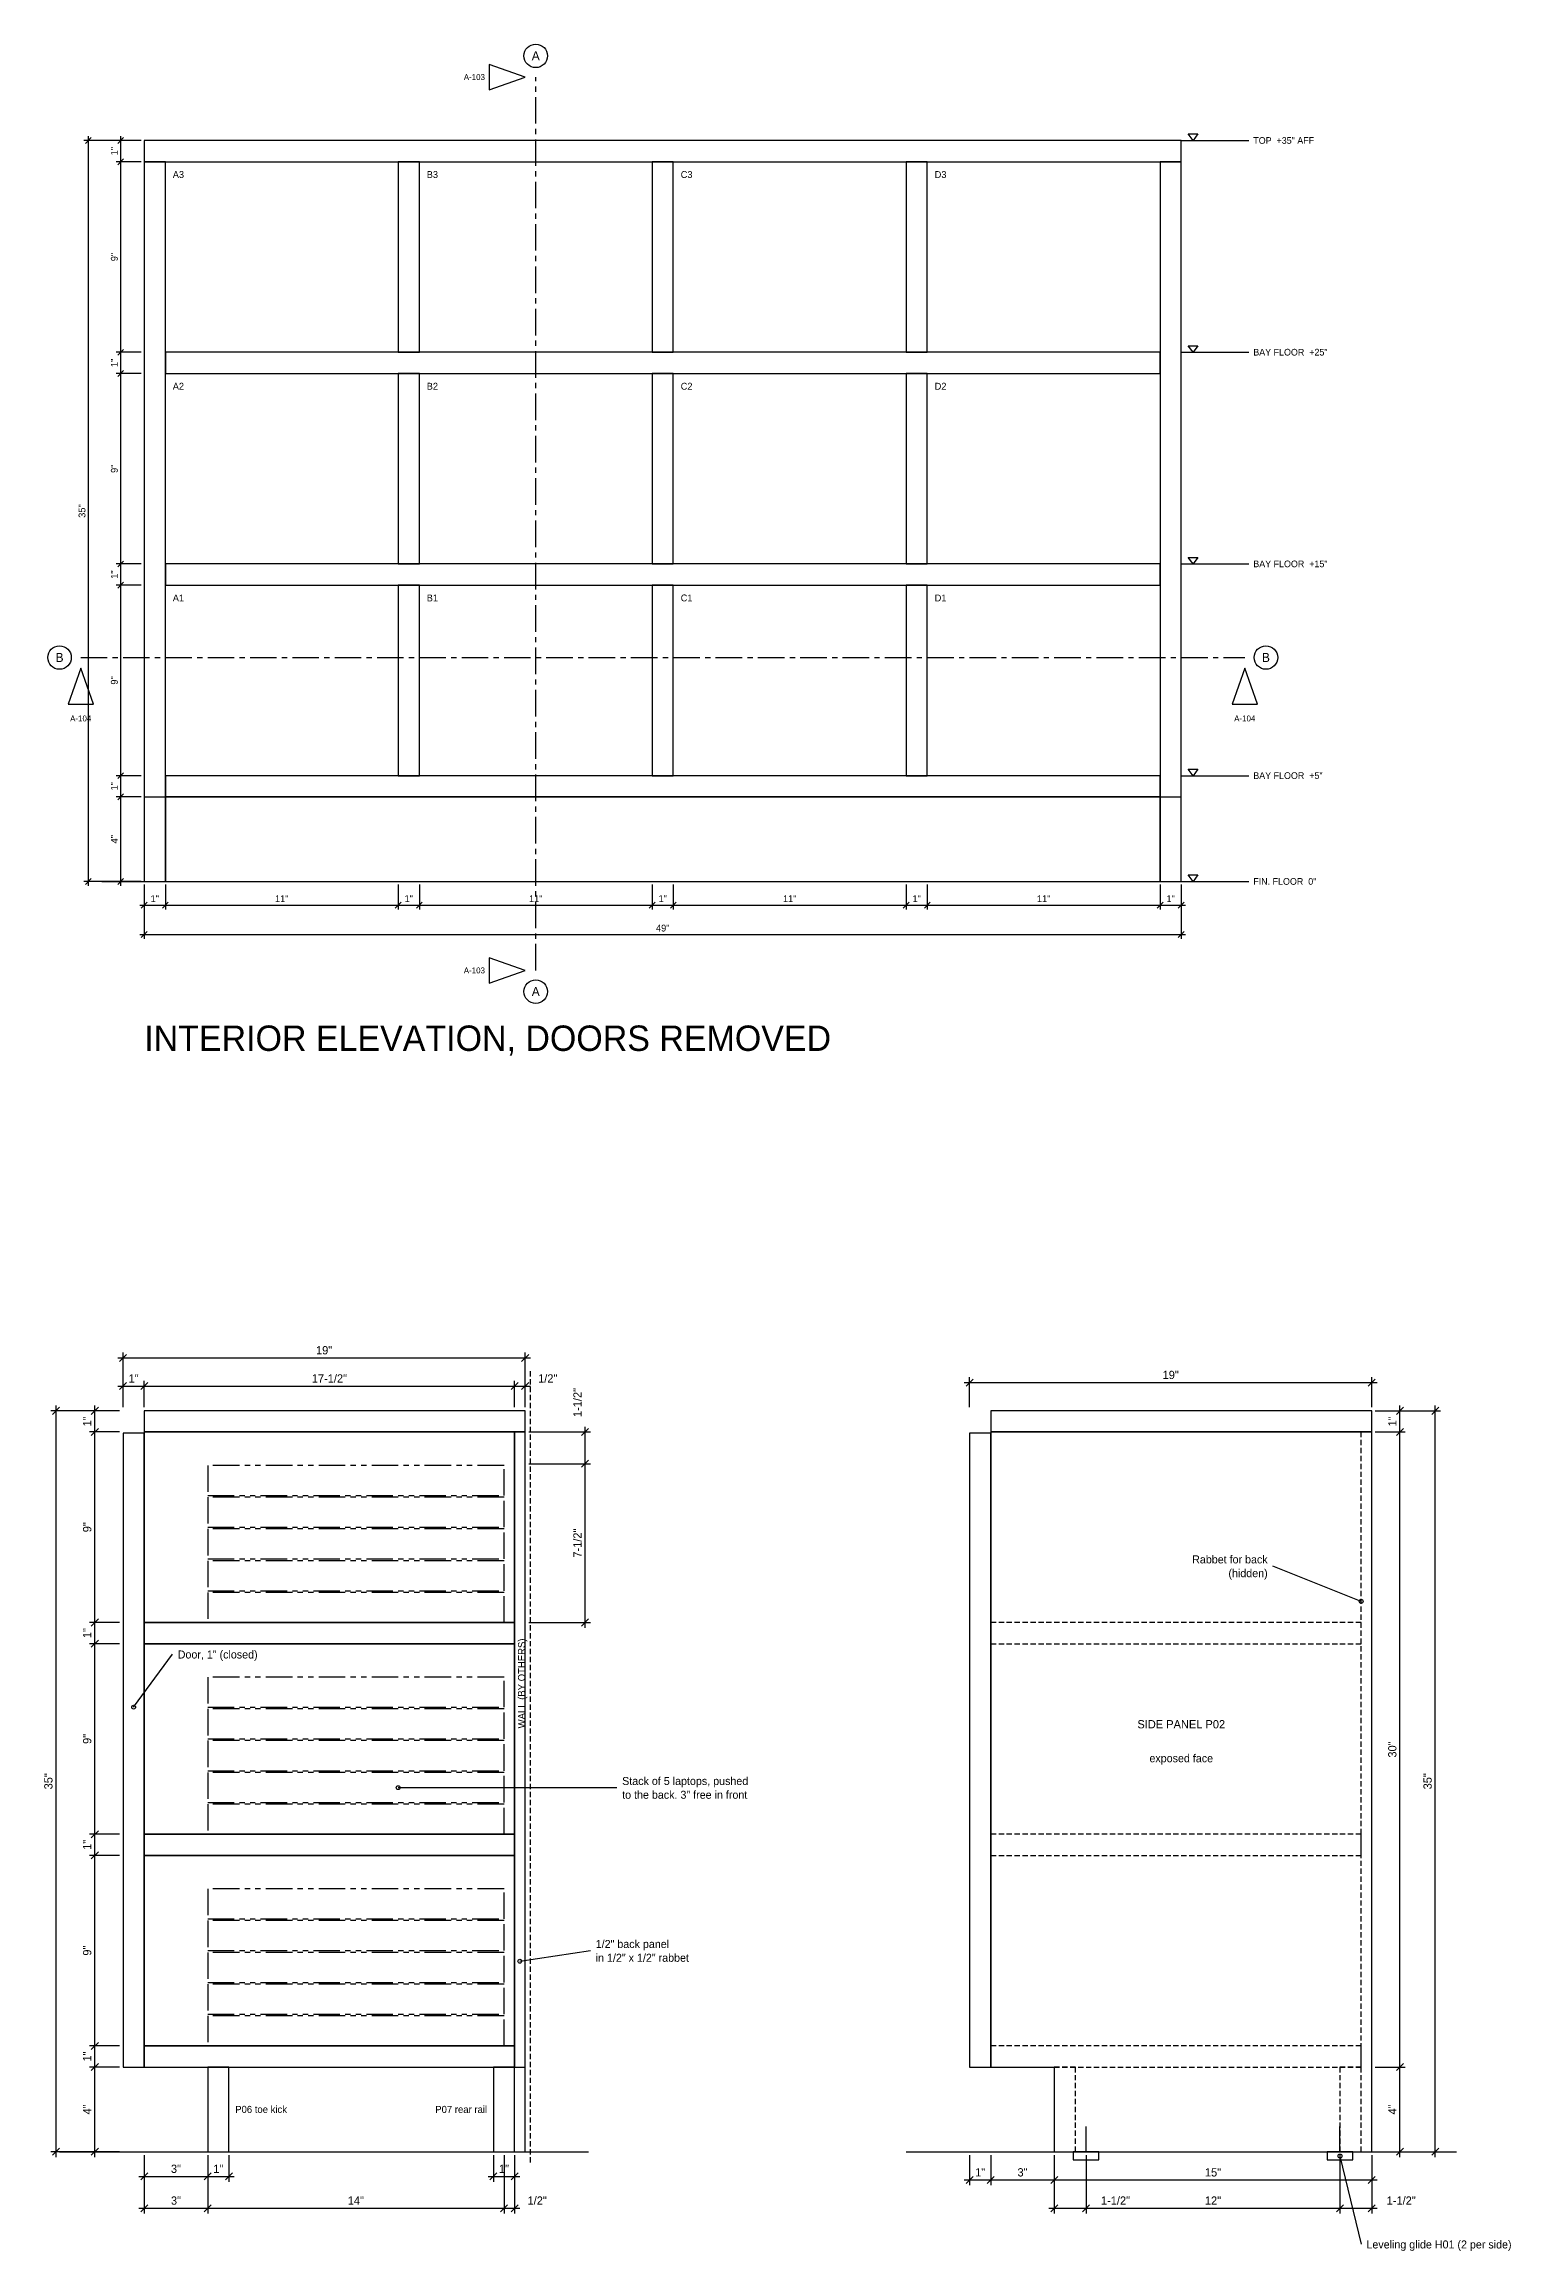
# Model space of a CAD drawing. Header units: inches. Extents: x -5 to 222, y -358 to 40.
# Drawn here: x -4.7 to 64.6, y -64.7 to 39.6 of the extents above; entities that cross this region are included whole.
import ezdxf
from ezdxf.enums import TextEntityAlignment as Align

# ---------------------------------------------------------------- set-up
doc = ezdxf.new("R2010")
doc.units = ezdxf.units.IN
for name, pattern in [('CENTER', [2, 1.25, -0.25, 0.25, -0.25]), ('DASHED', [0.375, 0.25, -0.125]), ('PHANTOM', [2.5, 1.25, -0.25, 0.25, -0.25, 0.25, -0.25])]:
    doc.linetypes.add(name, pattern=pattern)
for name, color, linetype in [('CENTER', 5, 'CENTER'), ('CUT', 1, 'CONTINUOUS'), ('DIM', 3, 'CONTINUOUS'), ('HIDDEN', 8, 'DASHED'), ('OUTLINE', 7, 'CONTINUOUS'), ('PHANTOM', 5, 'PHANTOM'), ('TEXT', 7, 'CONTINUOUS')]:
    doc.layers.add(name, color=color, linetype=linetype)

msp = doc.modelspace()

# ---------------------------------------------------------------- linework, layer by layer
at = {"layer": 'CENTER'}
for p, q in [((18.5, -4.2), (18.5, 38)), ((-3, 10.58), (52, 10.58)), ((44.5, -60), (44.5, -58.8)), ((56.5, -60), (56.5, -58.8))]:
    msp.add_line(p, q, dxfattribs=at)
at = {"layer": 'CUT'}
for p, q in [((18, -25), (0, -25)), ((0, -25), (0, -26)), ((18, -26), (18, -25)), ((0, -26), (18, -26)), ((18, -26), (17.5, -26)), ((17.5, -26), (17.5, -56)), ((18, -56), (18, -26)), ((0, -26.0625), (-1, -26.0625)), ((-1, -26.0625), (-1, -56)), ((0, -56), (0, -26.0625)), ((17.5, -35), (0, -35)), ((0, -35), (0, -36)), ((17.5, -36), (17.5, -35)), ((0, -36), (17.5, -36)), ((17.5, -45), (0, -45)), ((0, -45), (0, -46)), ((17.5, -46), (17.5, -45)), ((0, -46), (17.5, -46)), ((17.5, -55), (0, -55)), ((0, -55), (0, -56)), ((17.5, -56), (17.5, -55)), ((-1, -56), (0, -56)), ((0, -56), (17.5, -56)), ((4, -56), (3, -56)), ((3, -56), (3, -60)), ((4, -60), (4, -56)), ((17.5, -56), (16.5, -56)), ((16.5, -56), (16.5, -60)), ((17.5, -56), (18, -56)), ((17.5, -60), (17.5, -56)), ((3, -60), (4, -60)), ((16.5, -60), (17.5, -60))]:
    msp.add_line(p, q, dxfattribs=at)
at = {"layer": 'DIM'}
for p, q in [((-0.1389, 35), (-2.8472, 35)), ((-2.7778, 34.8611), (-2.5, 35.1389)), ((-2.6389, -0.2083), (-2.6389, 35.2083)), ((-0.1389, 35), (-1.3194, 35)), ((-1.25, 34.8611), (-0.9722, 35.1389)), ((-1.1111, 33.7917), (-1.1111, 35.2083)), ((49, 35), (52.1944, 35)), ((49.3333, 35.3111), (49.7778, 35.3111)), ((49.5556, 35), (49.3333, 35.3111)), ((49.7778, 35.3111), (49.5556, 35)), ((-0.1389, 34), (-1.3194, 34)), ((-0.1389, 34), (-1.3194, 34)), ((-1.25, 33.8611), (-0.9722, 34.1389)), ((-1.25, 33.8611), (-0.9722, 34.1389)), ((-1.1111, 24.7917), (-1.1111, 34.2083)), ((-1.25, 24.8611), (-0.9722, 25.1389)), ((-1.25, 24.8611), (-0.9722, 25.1389)), ((-1.1111, 23.7917), (-1.1111, 25.2083)), ((49.3333, 25.3111), (49.7778, 25.3111)), ((49.5556, 25), (49.3333, 25.3111)), ((49.7778, 25.3111), (49.5556, 25)), ((-0.1389, 25), (-1.3194, 25)), ((-0.1389, 25), (-1.3194, 25)), ((-0.1389, 24), (-1.3194, 24)), ((-0.1389, 24), (-1.3194, 24)), ((-1.25, 23.8611), (-0.9722, 24.1389)), ((-1.25, 23.8611), (-0.9722, 24.1389)), ((-1.1111, 14.7917), (-1.1111, 24.2083)), ((49, 25), (52.1944, 25)), ((-0.1389, 15), (-1.3194, 15)), ((-0.1389, 15), (-1.3194, 15)), ((-1.25, 14.8611), (-0.9722, 15.1389)), ((-1.25, 14.8611), (-0.9722, 15.1389)), ((-1.1111, 13.7917), (-1.1111, 15.2083)), ((49, 15), (52.1944, 15)), ((49.3333, 15.3111), (49.7778, 15.3111)), ((49.5556, 15), (49.3333, 15.3111)), ((49.7778, 15.3111), (49.5556, 15)), ((-0.1389, 14), (-1.3194, 14)), ((-0.1389, 14), (-1.3194, 14)), ((-1.25, 13.8611), (-0.9722, 14.1389)), ((-1.25, 13.8611), (-0.9722, 14.1389)), ((-1.1111, 4.7917), (-1.1111, 14.2083)), ((49.3333, 5.3111), (49.7778, 5.3111)), ((49.5556, 5), (49.3333, 5.3111)), ((49.7778, 5.3111), (49.5556, 5)), ((-0.1389, 5), (-1.3194, 5)), ((-0.1389, 5), (-1.3194, 5)), ((-1.25, 4.8611), (-0.9722, 5.1389)), ((-1.25, 4.8611), (-0.9722, 5.1389)), ((-1.1111, 3.7917), (-1.1111, 5.2083)), ((-1.1111, -0.2083), (-1.1111, 4.2083)), ((49, 5), (52.1944, 5)), ((-0.1389, 4), (-1.3194, 4)), ((-0.1389, 4), (-1.3194, 4)), ((-1.25, 3.8611), (-0.9722, 4.1389)), ((-1.25, 3.8611), (-0.9722, 4.1389)), ((-0.1389, 0), (-2.8472, 0)), ((-2.7778, -0.1389), (-2.5, 0.1389)), ((-0.1389, 0), (-1.3194, 0)), ((-1.25, -0.1389), (-0.9722, 0.1389)), ((49, 0), (52.1944, 0)), ((49.3333, 0.3111), (49.7778, 0.3111)), ((49.5556, 0), (49.3333, 0.3111)), ((49.7778, 0.3111), (49.5556, 0)), ((-0.1389, -1.25), (0.1389, -0.9722)), ((0, -0.1389), (0, -1.3194)), ((0, -0.1389), (0, -2.7083)), ((0.8611, -1.25), (1.1389, -0.9722)), ((0.8611, -1.25), (1.1389, -0.9722)), ((1, -0.1389), (1, -1.3194)), ((1, -0.1389), (1, -1.3194)), ((11.8611, -1.25), (12.1389, -0.9722)), ((11.8611, -1.25), (12.1389, -0.9722)), ((12, -0.1389), (12, -1.3194)), ((12, -0.1389), (12, -1.3194)), ((12.8611, -1.25), (13.1389, -0.9722)), ((12.8611, -1.25), (13.1389, -0.9722)), ((13, -0.1389), (13, -1.3194)), ((13, -0.1389), (13, -1.3194)), ((23.8611, -1.25), (24.1389, -0.9722)), ((23.8611, -1.25), (24.1389, -0.9722)), ((24, -0.1389), (24, -1.3194)), ((24, -0.1389), (24, -1.3194)), ((24.8611, -1.25), (25.1389, -0.9722)), ((24.8611, -1.25), (25.1389, -0.9722)), ((25, -0.1389), (25, -1.3194)), ((25, -0.1389), (25, -1.3194)), ((35.8611, -1.25), (36.1389, -0.9722)), ((35.8611, -1.25), (36.1389, -0.9722)), ((36, -0.1389), (36, -1.3194)), ((36, -0.1389), (36, -1.3194)), ((36.8611, -1.25), (37.1389, -0.9722)), ((36.8611, -1.25), (37.1389, -0.9722)), ((37, -0.1389), (37, -1.3194)), ((37, -0.1389), (37, -1.3194)), ((47.8611, -1.25), (48.1389, -0.9722)), ((47.8611, -1.25), (48.1389, -0.9722)), ((48, -0.1389), (48, -1.3194)), ((48, -0.1389), (48, -1.3194)), ((48.8611, -1.25), (49.1389, -0.9722)), ((49, -0.1389), (49, -1.3194)), ((49, -0.1389), (49, -2.7083)), ((-0.2083, -1.1111), (1.2083, -1.1111)), ((0.7917, -1.1111), (12.2083, -1.1111)), ((11.7917, -1.1111), (13.2083, -1.1111)), ((12.7917, -1.1111), (24.2083, -1.1111)), ((23.7917, -1.1111), (25.2083, -1.1111)), ((24.7917, -1.1111), (36.2083, -1.1111)), ((35.7917, -1.1111), (37.2083, -1.1111)), ((36.7917, -1.1111), (48.2083, -1.1111)), ((47.7917, -1.1111), (49.2083, -1.1111)), ((-0.2083, -2.5), (49.2083, -2.5)), ((-0.1389, -2.6389), (0.1389, -2.3611)), ((48.8611, -2.6389), (49.1389, -2.3611)), ((-1.25, -22.5), (18.25, -22.5)), ((-1.1667, -22.6667), (-0.8333, -22.3333)), ((-1, -24.8333), (-1, -22.25)), ((17.8333, -22.6667), (18.1667, -22.3333)), ((18, -24.8333), (18, -22.25)), ((-1.25, -23.8333), (0.25, -23.8333)), ((-1.1667, -24), (-0.8333, -23.6667)), ((-1, -24.8333), (-1, -23.5833)), ((-0.25, -23.8333), (17.75, -23.8333)), ((-0.1667, -24), (0.1667, -23.6667)), ((-0.1667, -24), (0.1667, -23.6667)), ((0, -24.8333), (0, -23.5833)), ((0, -24.8333), (0, -23.5833)), ((17.25, -23.8333), (18.25, -23.8333)), ((17.3333, -24), (17.6667, -23.6667)), ((17.3333, -24), (17.6667, -23.6667)), ((17.5, -24.8333), (17.5, -23.5833)), ((17.5, -24.8333), (17.5, -23.5833)), ((17.8333, -24), (18.1667, -23.6667)), ((18, -24.8333), (18, -23.5833)), ((38.75, -23.6667), (58.25, -23.6667)), ((38.8333, -23.8333), (39.1667, -23.5)), ((39, -24.8333), (39, -23.4167)), ((57.8333, -23.8333), (58.1667, -23.5)), ((58, -24.8333), (58, -23.4167)), ((-1.1667, -25), (-4.4167, -25)), ((-4.3333, -25.1667), (-4, -24.8333)), ((-4.1667, -60.25), (-4.1667, -24.75)), ((-1.1667, -25), (-2.5833, -25)), ((-2.5, -25.1667), (-2.1667, -24.8333)), ((-2.3333, -26.25), (-2.3333, -24.75)), ((58.1667, -25), (59.5833, -25)), ((58.1667, -25), (61.25, -25)), ((59.1667, -25.1667), (59.5, -24.8333)), ((59.3333, -26.25), (59.3333, -24.75)), ((60.8333, -25.1667), (61.1667, -24.8333)), ((61, -60.25), (61, -24.75)), ((-1.1667, -26), (-2.5833, -26)), ((-1.1667, -26), (-2.5833, -26)), ((-2.5, -26.1667), (-2.1667, -25.8333)), ((-2.5, -26.1667), (-2.1667, -25.8333)), ((-2.3333, -35.25), (-2.3333, -25.75)), ((18.1667, -26), (21.0833, -26)), ((20.6667, -26.1667), (21, -25.8333)), ((20.8333, -27.75), (20.8333, -25.75)), ((58.1667, -26), (59.5833, -26)), ((58.1667, -26), (59.5833, -26)), ((59.1667, -26.1667), (59.5, -25.8333)), ((59.1667, -26.1667), (59.5, -25.8333)), ((59.3333, -56.25), (59.3333, -25.75)), ((18.1667, -27.5), (21.0833, -27.5)), ((18.1667, -27.5), (21.0833, -27.5)), ((20.6667, -27.6667), (21, -27.3333)), ((20.6667, -27.6667), (21, -27.3333)), ((20.8333, -35.25), (20.8333, -27.25)), ((57.5, -34), (53.3333, -32.3333)), ((-1.1667, -35), (-2.5833, -35)), ((-1.1667, -35), (-2.5833, -35)), ((-2.5, -35.1667), (-2.1667, -34.8333)), ((-2.5, -35.1667), (-2.1667, -34.8333)), ((-2.3333, -36.25), (-2.3333, -34.75)), ((18.1667, -35), (21.0833, -35)), ((20.6667, -35.1667), (21, -34.8333)), ((-1.1667, -36), (-2.5833, -36)), ((-1.1667, -36), (-2.5833, -36)), ((-2.5, -36.1667), (-2.1667, -35.8333)), ((-2.5, -36.1667), (-2.1667, -35.8333)), ((-2.3333, -45.25), (-2.3333, -35.75)), ((-0.5, -39), (1.3333, -36.5)), ((12, -42.8), (22.3333, -42.8)), ((-2.3333, -46.25), (-2.3333, -44.75)), ((-1.1667, -45), (-2.5833, -45)), ((-1.1667, -45), (-2.5833, -45)), ((-2.5, -45.1667), (-2.1667, -44.8333)), ((-2.5, -45.1667), (-2.1667, -44.8333)), ((-2.5, -46.1667), (-2.1667, -45.8333)), ((-2.5, -46.1667), (-2.1667, -45.8333)), ((-2.3333, -55.25), (-2.3333, -45.75)), ((-1.1667, -46), (-2.5833, -46)), ((-1.1667, -46), (-2.5833, -46)), ((17.75, -51), (21.0833, -50.5)), ((-1.1667, -55), (-2.5833, -55)), ((-1.1667, -55), (-2.5833, -55)), ((-2.5, -55.1667), (-2.1667, -54.8333)), ((-2.5, -55.1667), (-2.1667, -54.8333)), ((-2.3333, -56.25), (-2.3333, -54.75)), ((-1.1667, -56), (-2.5833, -56)), ((-1.1667, -56), (-2.5833, -56)), ((-2.5, -56.1667), (-2.1667, -55.8333)), ((-2.5, -56.1667), (-2.1667, -55.8333)), ((-2.3333, -60.25), (-2.3333, -55.75)), ((58.1667, -56), (59.5833, -56)), ((58.1667, -56), (59.5833, -56)), ((59.1667, -56.1667), (59.5, -55.8333)), ((59.1667, -56.1667), (59.5, -55.8333)), ((59.3333, -60.25), (59.3333, -55.75)), ((-1.1667, -60), (-4.4167, -60)), ((-4.3333, -60.1667), (-4, -59.8333)), ((-1.1667, -60), (-2.5833, -60)), ((-2.5, -60.1667), (-2.1667, -59.8333)), ((0, -60.1667), (0, -61.4167)), ((0, -60.1667), (0, -62.9167)), ((3, -60.1667), (3, -61.4167)), ((3, -60.1667), (3, -61.4167)), ((3, -60.1667), (3, -62.9167)), ((3, -60.1667), (3, -62.9167)), ((4, -60.1667), (4, -61.4167)), ((16.5, -60.1667), (16.5, -61.4167)), ((17, -60.1667), (17, -62.9167)), ((17, -60.1667), (17, -62.9167)), ((17.5, -60.1667), (17.5, -61.4167)), ((17.5, -60.1667), (17.5, -62.9167)), ((39, -60.1667), (39, -61.5833)), ((40, -60.1667), (40, -61.5833)), ((40, -60.1667), (40, -61.5833)), ((43, -60.1667), (43, -61.5833)), ((43, -60.1667), (43, -61.5833)), ((43, -60.1667), (43, -62.9167)), ((44.5, -60.1667), (44.5, -62.9167)), ((44.5, -60.1667), (44.5, -62.9167)), ((56.5, -60.1667), (56.5, -62.9167)), ((56.5, -60.1667), (56.5, -62.9167)), ((56.5, -60.2), (57.5, -64.3667)), ((58, -60.1667), (58, -61.5833)), ((58, -60.1667), (58, -62.9167)), ((58.1667, -60), (59.5833, -60)), ((58.1667, -60), (61.25, -60)), ((59.1667, -60.1667), (59.5, -59.8333)), ((60.8333, -60.1667), (61.1667, -59.8333)), ((-0.25, -61.1667), (3.25, -61.1667)), ((-0.1667, -61.3333), (0.1667, -61)), ((2.75, -61.1667), (4.25, -61.1667)), ((2.8333, -61.3333), (3.1667, -61)), ((2.8333, -61.3333), (3.1667, -61)), ((3.8333, -61.3333), (4.1667, -61)), ((16.25, -61.1667), (17.75, -61.1667)), ((16.3333, -61.3333), (16.6667, -61)), ((17.3333, -61.3333), (17.6667, -61)), ((38.75, -61.3333), (40.25, -61.3333)), ((38.8333, -61.5), (39.1667, -61.1667)), ((39.75, -61.3333), (43.25, -61.3333)), ((39.8333, -61.5), (40.1667, -61.1667)), ((39.8333, -61.5), (40.1667, -61.1667)), ((42.75, -61.3333), (58.25, -61.3333)), ((42.8333, -61.5), (43.1667, -61.1667)), ((42.8333, -61.5), (43.1667, -61.1667)), ((57.8333, -61.5), (58.1667, -61.1667)), ((-0.1667, -62.8333), (0.1667, -62.5)), ((2.8333, -62.8333), (3.1667, -62.5)), ((2.8333, -62.8333), (3.1667, -62.5)), ((16.8333, -62.8333), (17.1667, -62.5)), ((16.8333, -62.8333), (17.1667, -62.5)), ((17.3333, -62.8333), (17.6667, -62.5)), ((42.8333, -62.8333), (43.1667, -62.5)), ((44.3333, -62.8333), (44.6667, -62.5)), ((44.3333, -62.8333), (44.6667, -62.5)), ((56.3333, -62.8333), (56.6667, -62.5)), ((56.3333, -62.8333), (56.6667, -62.5)), ((57.8333, -62.8333), (58.1667, -62.5)), ((-0.25, -62.6667), (3.25, -62.6667)), ((2.75, -62.6667), (17.25, -62.6667)), ((16.75, -62.6667), (17.75, -62.6667)), ((42.75, -62.6667), (44.75, -62.6667)), ((44.25, -62.6667), (56.75, -62.6667)), ((56.25, -62.6667), (58.25, -62.6667))]:
    msp.add_line(p, q, dxfattribs=at)
for centre in [(57.5, -34), (-0.5, -39), (12, -42.8), (17.75, -51), (56.5, -60.2)]:
    msp.add_circle(centre, 0.0917, dxfattribs=at)
at = {"layer": 'HIDDEN'}
for p, q in [((18.25, -60.5), (18.25, -23)), ((57.5, -60), (57.5, -26)), ((57.5, -35), (40, -35)), ((40, -35), (40, -36)), ((57.5, -36), (57.5, -35)), ((40, -36), (57.5, -36)), ((57.5, -45), (40, -45)), ((40, -45), (40, -46)), ((57.5, -46), (57.5, -45)), ((40, -46), (57.5, -46)), ((57.5, -55), (40, -55)), ((40, -55), (40, -56)), ((57.5, -56), (57.5, -55)), ((40, -56), (57.5, -56)), ((44, -56), (43, -56)), ((43, -56), (43, -60)), ((44, -60), (44, -56)), ((57.5, -56), (56.5, -56)), ((56.5, -56), (56.5, -60)), ((57.5, -60), (57.5, -56)), ((43, -60), (44, -60)), ((56.5, -60), (57.5, -60))]:
    msp.add_line(p, q, dxfattribs=at)
at = {"layer": 'OUTLINE'}
for p, q in [((18, 38), (16.3, 38.6)), ((16.3, 38.6), (16.3, 37.4)), ((16.3, 37.4), (18, 38)), ((49, 35), (0, 35)), ((0, 35), (0, 34)), ((49, 34), (49, 35)), ((0, 34), (49, 34)), ((1, 34), (0, 34)), ((0, 34), (0, 0)), ((1, 0), (1, 34)), ((13, 34), (12, 34)), ((12, 34), (12, 25)), ((13, 25), (13, 34)), ((25, 34), (24, 34)), ((24, 34), (24, 25)), ((25, 25), (25, 34)), ((37, 34), (36, 34)), ((36, 34), (36, 25)), ((37, 25), (37, 34)), ((49, 34), (48, 34)), ((48, 34), (48, 0)), ((49, 0), (49, 34)), ((48, 25), (1, 25)), ((1, 25), (1, 24)), ((1, 24), (48, 24)), ((12, 25), (13, 25)), ((13, 24), (12, 24)), ((12, 24), (12, 15)), ((13, 15), (13, 24)), ((24, 25), (25, 25)), ((25, 24), (24, 24)), ((24, 24), (24, 15)), ((25, 15), (25, 24)), ((36, 25), (37, 25)), ((37, 24), (36, 24)), ((36, 24), (36, 15)), ((37, 15), (37, 24)), ((48, 24), (48, 25)), ((48, 15), (1, 15)), ((1, 15), (1, 14)), ((12, 15), (13, 15)), ((24, 15), (25, 15)), ((36, 15), (37, 15)), ((48, 14), (48, 15)), ((1, 14), (48, 14)), ((13, 14), (12, 14)), ((12, 14), (12, 5)), ((13, 5), (13, 14)), ((25, 14), (24, 14)), ((24, 14), (24, 5)), ((25, 5), (25, 14)), ((37, 14), (36, 14)), ((36, 14), (36, 5)), ((37, 5), (37, 14)), ((-3, 10.08), (-3.6, 8.38)), ((-2.4, 8.38), (-3, 10.08)), ((52, 10.08), (51.4, 8.38)), ((52.6, 8.38), (52, 10.08)), ((-3.6, 8.38), (-2.4, 8.38)), ((51.4, 8.38), (52.6, 8.38)), ((48, 5), (1, 5)), ((1, 5), (1, 4)), ((12, 5), (13, 5)), ((24, 5), (25, 5)), ((36, 5), (37, 5)), ((48, 4), (48, 5)), ((0, 4), (1, 4)), ((48, 4), (1, 4)), ((1, 4), (1, 0)), ((1, 4), (48, 4)), ((48, 4), (49, 4)), ((48, 0), (48, 4)), ((-2, 0), (51, 0)), ((0, 0), (1, 0)), ((1, 0), (48, 0)), ((48, 0), (49, 0)), ((18, -4.2), (16.3, -3.6)), ((16.3, -3.6), (16.3, -4.8)), ((16.3, -4.8), (18, -4.2)), ((58, -25), (40, -25)), ((40, -25), (40, -26)), ((58, -26), (58, -25)), ((18, -26), (0, -26)), ((0, -26), (0, -56)), ((17.5, -26), (0, -26)), ((0, -26), (0, -35)), ((17.5, -35), (17.5, -26)), ((18, -60), (18, -26)), ((58, -26), (40, -26)), ((40, -26), (40, -56)), ((40, -26), (58, -26)), ((58, -60), (58, -26)), ((40, -26.0625), (39, -26.0625)), ((39, -26.0625), (39, -56)), ((40, -56), (40, -26.0625)), ((0, -35), (17.5, -35)), ((17.5, -36), (0, -36)), ((0, -36), (0, -45)), ((17.5, -45), (17.5, -36)), ((0, -45), (17.5, -45)), ((17.5, -46), (0, -46)), ((0, -46), (0, -55)), ((17.5, -55), (17.5, -46)), ((0, -55), (17.5, -55)), ((0, -56), (3, -56)), ((3, -56), (3, -60)), ((39, -56), (40, -56)), ((40, -56), (43, -56)), ((43, -56), (43, -60)), ((-4, -60), (21, -60)), ((3, -60), (18, -60)), ((36, -60), (62, -60)), ((43, -60), (58, -60)), ((45.1, -60), (43.9, -60)), ((43.9, -60), (43.9, -60.375)), ((43.9, -60.375), (45.1, -60.375)), ((45.1, -60.375), (45.1, -60)), ((57.1, -60), (55.9, -60)), ((55.9, -60), (55.9, -60.375)), ((55.9, -60.375), (57.1, -60.375)), ((57.1, -60.375), (57.1, -60))]:
    msp.add_line(p, q, dxfattribs=at)
for centre in [(18.5, 39), (-4, 10.58), (53, 10.58), (18.5, -5.2)]:
    msp.add_circle(centre, 0.5556, dxfattribs=at)
at = {"layer": 'PHANTOM'}
for p, q in [((17, -27.58), (3, -27.58)), ((3, -27.58), (3, -29)), ((17, -29), (17, -27.58)), ((3, -29), (17, -29)), ((17, -29.08), (3, -29.08)), ((3, -29.08), (3, -30.5)), ((17, -30.5), (17, -29.08)), ((3, -30.5), (17, -30.5)), ((17, -30.58), (3, -30.58)), ((3, -30.58), (3, -32)), ((17, -32), (17, -30.58)), ((3, -32), (17, -32)), ((17, -32.08), (3, -32.08)), ((3, -32.08), (3, -33.5)), ((17, -33.5), (17, -32.08)), ((3, -33.5), (17, -33.5)), ((17, -33.58), (3, -33.58)), ((3, -33.58), (3, -35)), ((17, -35), (17, -33.58)), ((3, -35), (17, -35)), ((17, -37.58), (3, -37.58)), ((3, -37.58), (3, -39)), ((17, -39), (17, -37.58)), ((3, -39), (17, -39)), ((17, -39.08), (3, -39.08)), ((3, -39.08), (3, -40.5)), ((17, -40.5), (17, -39.08)), ((3, -40.5), (17, -40.5)), ((17, -40.58), (3, -40.58)), ((3, -40.58), (3, -42)), ((17, -42), (17, -40.58)), ((3, -42), (17, -42)), ((17, -42.08), (3, -42.08)), ((3, -42.08), (3, -43.5)), ((17, -43.5), (17, -42.08)), ((3, -43.5), (17, -43.5)), ((17, -43.58), (3, -43.58)), ((3, -43.58), (3, -45)), ((17, -45), (17, -43.58)), ((3, -45), (17, -45)), ((17, -47.58), (3, -47.58)), ((3, -47.58), (3, -49)), ((17, -49), (17, -47.58)), ((3, -49), (17, -49)), ((17, -49.08), (3, -49.08)), ((3, -49.08), (3, -50.5)), ((17, -50.5), (17, -49.08)), ((3, -50.5), (17, -50.5)), ((17, -50.58), (3, -50.58)), ((3, -50.58), (3, -52)), ((17, -52), (17, -50.58)), ((3, -52), (17, -52)), ((17, -52.08), (3, -52.08)), ((3, -52.08), (3, -53.5)), ((17, -53.5), (17, -52.08)), ((3, -53.5), (17, -53.5)), ((17, -53.58), (3, -53.58)), ((3, -53.58), (3, -55)), ((17, -55), (17, -53.58)), ((3, -55), (17, -55))]:
    msp.add_line(p, q, dxfattribs=at)

# ---------------------------------------------------------------- texts
at = {"layer": 'TEXT'}
for s, height, p in [('A', 0.425, (18.5, 38.7917)), ('B', 0.425, (-4, 10.3717)), ('B', 0.425, (53, 10.3717)), ('A-104', 0.28, (-3, 7.5633)), ('A-104', 0.28, (52, 7.5633)), ('1"', 0.325, (0.5, -0.9722)), ('11"', 0.325, (6.5, -0.9722)), ('1"', 0.325, (12.5, -0.9722)), ('11"', 0.325, (18.5, -0.9722)), ('1"', 0.325, (24.5, -0.9722)), ('11"', 0.325, (30.5, -0.9722)), ('1"', 0.325, (36.5, -0.9722)), ('11"', 0.325, (42.5, -0.9722)), ('1"', 0.325, (48.5, -0.9722)), ('49"', 0.325, (24.5, -2.3611)), ('A', 0.425, (18.5, -5.4083)), ('19"', 0.39, (8.5, -22.3333)), ('1"', 0.39, (-0.5, -23.6667)), ('17-1/2"', 0.39, (8.75, -23.6667)), ('1/2"', 0.39, (19.0667, -23.6667)), ('19"', 0.39, (48.5, -23.5)), ('SIDE PANEL P02', 0.39, (49, -40)), ('exposed face', 0.378, (49, -41.6)), ('3"', 0.39, (1.5, -61)), ('1"', 0.39, (3.5, -61)), ('1"', 0.39, (17, -61)), ('1"', 0.39, (39.5, -61.1667)), ('3"', 0.39, (41.5, -61.1667)), ('15"', 0.39, (50.5, -61.1667)), ('3"', 0.39, (1.5, -62.5)), ('14"', 0.39, (10, -62.5)), ('1/2"', 0.39, (18.5667, -62.5)), ('1-1/2"', 0.39, (45.8917, -62.5)), ('12"', 0.39, (50.5, -62.5)), ('1-1/2"', 0.39, (59.3917, -62.5))]:
    msp.add_text(s, height=height, dxfattribs=at).set_placement(p, align=Align.CENTER)
for s, height, p in [('A-103', 0.28, (16.1, 37.8611)), ('A-103', 0.28, (16.1, -4.3389)), ('Rabbet for back', 0.378, (53.0833, -32.2083)), ('(hidden)', 0.378, (53.0833, -32.8583)), ('P07 rear rail', 0.336, (16.2, -58.1667))]:
    msp.add_text(s, height=height, dxfattribs=at).set_placement(p, align=Align.RIGHT)
for s, height, p in [('1"', 0.325, (-1.25, 34.5)), ('9"', 0.325, (-1.25, 29.5)), ('1"', 0.325, (-1.25, 24.5)), ('9"', 0.325, (-1.25, 19.5)), ('35"', 0.325, (-2.7778, 17.5)), ('1"', 0.325, (-1.25, 14.5)), ('9"', 0.325, (-1.25, 9.5)), ('1"', 0.325, (-1.25, 4.5)), ('4"', 0.325, (-1.25, 2)), ('1-1/2"', 0.39, (20.6667, -24.6083)), ('1"', 0.39, (-2.5, -25.5)), ('1"', 0.39, (59.1667, -25.5)), ('9"', 0.39, (-2.5, -30.5)), ('7-1/2"', 0.39, (20.6667, -31.25)), ('1"', 0.39, (-2.5, -35.5)), ('9"', 0.39, (-2.5, -40.5)), ('30"', 0.39, (59.1667, -41)), ('35"', 0.39, (-4.3333, -42.5)), ('35"', 0.39, (60.8333, -42.5)), ('1"', 0.39, (-2.5, -45.5)), ('9"', 0.39, (-2.5, -50.5)), ('1"', 0.39, (-2.5, -55.5)), ('4"', 0.39, (-2.5, -58)), ('4"', 0.39, (59.1667, -58))]:
    msp.add_text(s, height=height, rotation=90, dxfattribs=at).set_placement(p, align=Align.CENTER)
for s, height, p in [('TOP  +35" AFF', 0.315, (52.4028, 34.8472)), ('A3', 0.325, (1.35, 33.2333)), ('B3', 0.325, (13.35, 33.2333)), ('C3', 0.325, (25.35, 33.2333)), ('D3', 0.325, (37.35, 33.2333)), ('BAY FLOOR  +25"', 0.315, (52.4028, 24.8472)), ('A2', 0.325, (1.35, 23.2333)), ('B2', 0.325, (13.35, 23.2333)), ('C2', 0.325, (25.35, 23.2333)), ('D2', 0.325, (37.35, 23.2333)), ('BAY FLOOR  +15"', 0.315, (52.4028, 14.8472)), ('A1', 0.325, (1.35, 13.2333)), ('B1', 0.325, (13.35, 13.2333)), ('C1', 0.325, (25.35, 13.2333)), ('D1', 0.325, (37.35, 13.2333)), ('BAY FLOOR  +5"', 0.315, (52.4028, 4.8472)), ('FIN. FLOOR  0"', 0.315, (52.4028, -0.1528)), ('INTERIOR ELEVATION, DOORS REMOVED', 1.2, (0, -8)), ('Door, 1" (closed)', 0.378, (1.5833, -36.7)), ('Stack of 5 laptops, pushed', 0.378, (22.5833, -42.675)), ('to the back. 3" free in front', 0.378, (22.5833, -43.325)), ('1/2" back panel', 0.378, (21.3333, -50.375)), ('in 1/2" x 1/2" rabbet', 0.378, (21.3333, -51.025)), ('P06 toe kick', 0.336, (4.3, -58.1667)), ('Leveling glide H01 (2 per side)', 0.378, (57.75, -64.5667))]:
    msp.add_text(s, height=height, dxfattribs=at).set_placement(p)
msp.add_text('WALL (BY OTHERS)', height=0.336, rotation=90, dxfattribs=at).set_placement((18, -40))

doc.saveas('drawing.dxf')
